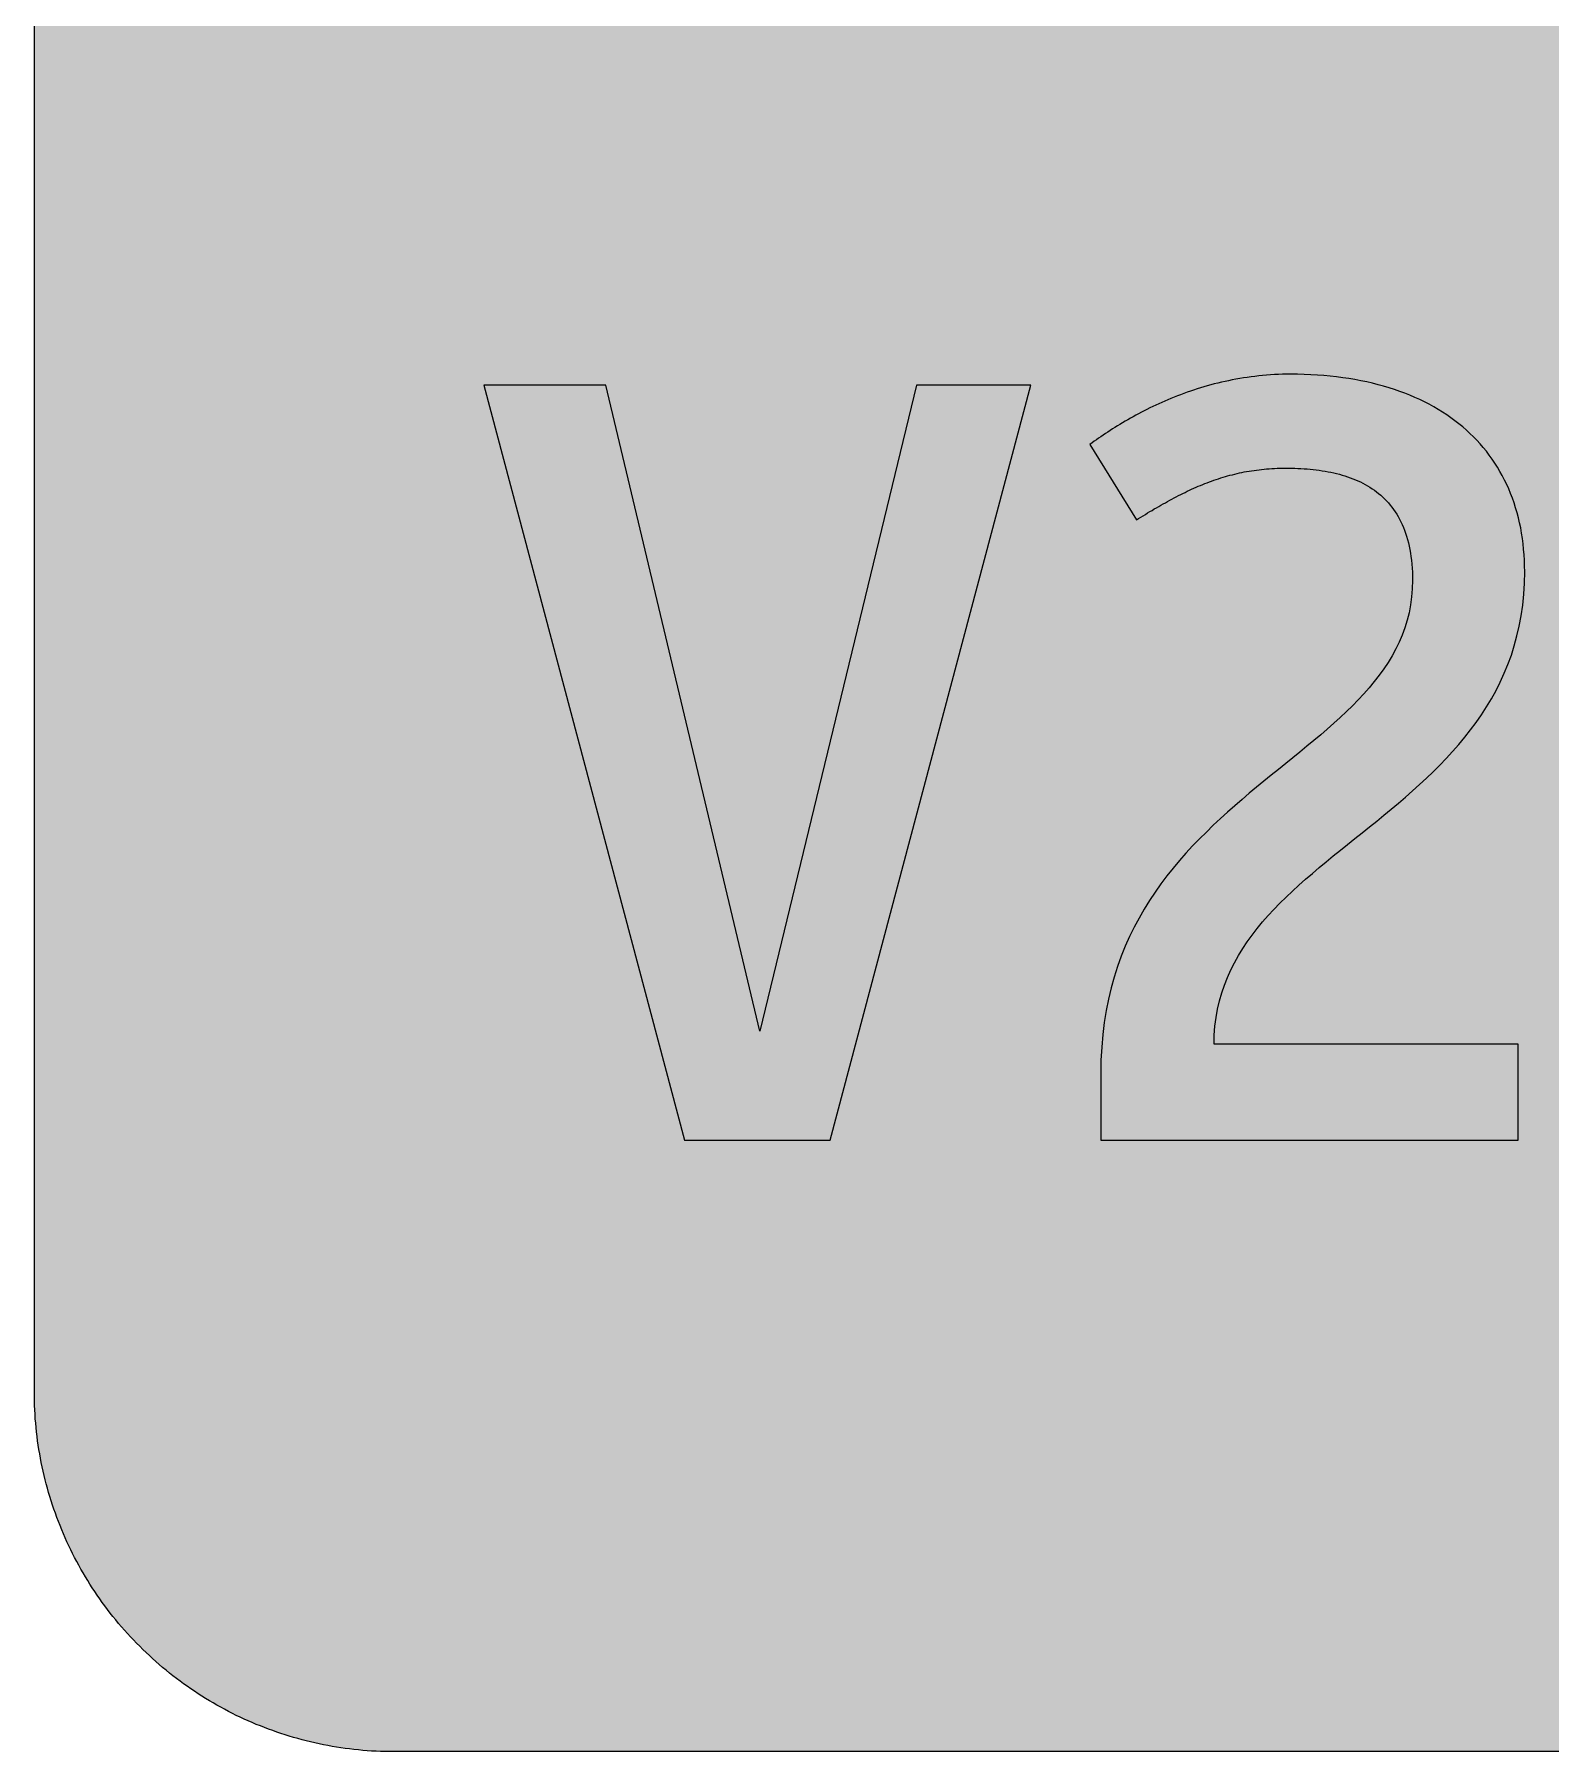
# Model space of a CAD drawing. Header units: millimetres. Extents: x 0 to 183, y 0 to 141.
# Drawn here: x 0.1 to 59.6, y 0.1 to 67.4 of the extents above; entities that cross this region are included whole.
import ezdxf

# ---------------------------------------------------------------- set-up
doc = ezdxf.new("R2010")
doc.units = ezdxf.units.MM

msp = doc.modelspace()

# ---------------------------------------------------------------- hatches: boundary and pattern name
for color, points in [(254, [(14.1633, 0.0536), (13.9878, 0.0533), (13.8125, 0.0559), (13.6373, 0.061), (13.462, 0.0686), (13.2893, 0.0787), (13.114, 0.0914), (12.9413, 0.1041), (12.7686, 0.1219), (12.5959, 0.1397), (12.4231, 0.16), (12.2504, 0.1829), (12.0777, 0.2057), (11.9075, 0.2337), (11.7373, 0.2616), (11.5672, 0.2921), (11.397, 0.3251), (11.2268, 0.3607), (11.0592, 0.3988), (10.8915, 0.4369), (10.7239, 0.4775), (10.5562, 0.5207), (10.3886, 0.5664), (10.2235, 0.6121), (10.0584, 0.6629), (9.8933, 0.7137), (9.7307, 0.7671), (9.5682, 0.8204), (9.4056, 0.8788), (9.2431, 0.9373), (9.083, 0.9982), (8.923, 1.0617), (8.763, 1.1252), (8.6055, 1.1938), (8.4455, 1.2624), (8.2906, 1.331), (8.1331, 1.4046), (7.9781, 1.4783), (7.8232, 1.5545), (7.6708, 1.6332), (7.5184, 1.7145), (7.366, 1.7958), (7.2161, 1.8796), (7.0663, 1.966), (6.919, 2.0523), (6.7716, 2.1438), (6.6243, 2.2352), (6.4795, 2.3266), (6.3348, 2.4232), (6.19, 2.5197), (6.0477, 2.6187), (5.908, 2.7178), (5.7683, 2.8194), (5.6286, 2.9235), (5.4915, 3.0302), (5.3543, 3.1369), (5.2197, 3.2461), (5.0851, 3.3579), (4.953, 3.4722), (4.8209, 3.5865), (4.6914, 3.7033), (4.5644, 3.8202), (4.4348, 3.9395), (4.3104, 4.0615), (4.1859, 4.1859), (4.0615, 4.3104), (3.9395, 4.4348), (3.8202, 4.5618), (3.7033, 4.6914), (3.5865, 4.8209), (3.4722, 4.953), (3.3579, 5.0851), (3.2487, 5.2197), (3.1369, 5.3543), (3.0302, 5.4915), (2.9235, 5.6286), (2.8194, 5.7683), (2.7178, 5.908), (2.6187, 6.0477), (2.5197, 6.19), (2.4232, 6.3348), (2.3266, 6.477), (2.2352, 6.6243), (2.1438, 6.7691), (2.0523, 6.919), (1.966, 7.0663), (1.8796, 7.2161), (1.7958, 7.366), (1.7145, 7.5184), (1.6332, 7.6708), (1.5545, 7.8232), (1.4783, 7.9781), (1.4046, 8.1331), (1.331, 8.2906), (1.2598, 8.4455), (1.1913, 8.603), (1.1252, 8.763), (1.0592, 8.923), (0.9982, 9.083), (0.9373, 9.2431), (0.8763, 9.4056), (0.8204, 9.5682), (0.7645, 9.7307), (0.7112, 9.8933), (0.6604, 10.0584), (0.6121, 10.2235), (0.5639, 10.3911), (0.5207, 10.5562), (0.4775, 10.7239), (0.4343, 10.8915), (0.3962, 11.0592), (0.3607, 11.2268), (0.3251, 11.397), (0.2921, 11.5672), (0.2616, 11.7373), (0.2311, 11.9075), (0.2057, 12.0802), (0.1803, 12.2504), (0.1575, 12.4231), (0.1372, 12.5959), (0.1194, 12.7686), (0.1041, 12.9413), (0.0889, 13.1166), (0.0787, 13.2893), (0.0686, 13.4645), (0.061, 13.6373), (0.0559, 13.8125), (0.0508, 13.9878), (0.0508, 14.163), (0.0522, 127.0536), (0.0508, 127.2286), (0.0559, 127.4039), (0.061, 127.5766), (0.0686, 127.7518), (0.0787, 127.9271), (0.0889, 128.0998), (0.1041, 128.2725), (0.1194, 128.4478), (0.1372, 128.6205), (0.1575, 128.7907), (0.1803, 128.9634), (0.2057, 129.1361), (0.2311, 129.3063), (0.2616, 129.4765), (0.2921, 129.6467), (0.3251, 129.8169), (0.3607, 129.987), (0.3962, 130.1547), (0.4343, 130.3249), (0.4775, 130.49), (0.5207, 130.6576), (0.5639, 130.8252), (0.6121, 130.9903), (0.6604, 131.1554), (0.7112, 131.3205), (0.7645, 131.4831), (0.8204, 131.6482), (0.8763, 131.8082), (0.9373, 131.9708), (0.9982, 132.1308), (1.0592, 132.2934), (1.1252, 132.4508), (1.1913, 132.6109), (1.2598, 132.7683), (1.331, 132.9258), (1.4046, 133.0808), (1.4783, 133.2357), (1.5545, 133.3906), (1.6332, 133.543), (1.7145, 133.6954), (1.7958, 133.8478), (1.8796, 133.9977), (1.966, 134.1476), (2.0523, 134.2974), (2.1438, 134.4447), (2.2352, 134.5895), (2.3266, 134.7368), (2.4232, 134.8791), (2.5197, 135.0239), (2.6187, 135.1661), (2.7178, 135.3058), (2.8194, 135.4455), (2.9235, 135.5852), (3.0302, 135.7224), (3.1369, 135.8595), (3.2487, 135.9941), (3.3579, 136.1288), (3.4722, 136.2608), (3.5865, 136.3929), (3.7033, 136.5225), (3.8202, 136.652), (3.9395, 136.779), (4.0615, 136.9035), (4.1859, 137.0305), (4.3104, 137.1524), (4.4348, 137.2743), (4.5644, 137.3937), (4.6914, 137.5131), (4.8209, 137.6274), (4.953, 137.7442), (5.0851, 137.856), (5.2197, 137.9677), (5.3543, 138.0769), (5.4915, 138.1836), (5.6286, 138.2903), (5.7683, 138.3944), (5.908, 138.496), (6.0477, 138.5976), (6.19, 138.6942), (6.3348, 138.7932), (6.4795, 138.8872), (6.6243, 138.9812), (6.7716, 139.0726), (6.919, 139.1615), (7.0663, 139.2479), (7.2161, 139.3342), (7.366, 139.4181), (7.5184, 139.5019), (7.6708, 139.5806), (7.8232, 139.6594), (7.9781, 139.7356), (8.1331, 139.8092), (8.2906, 139.8829), (8.4455, 139.954), (8.6055, 140.0226), (8.763, 140.0886), (8.923, 140.1547), (9.083, 140.2182), (9.2431, 140.2791), (9.4056, 140.3375), (9.5682, 140.3934), (9.7307, 140.4493), (9.8933, 140.5026), (10.0584, 140.5534), (10.2235, 140.6017), (10.3886, 140.65), (10.5562, 140.6957), (10.7239, 140.7389), (10.8915, 140.7795), (11.0592, 140.8176), (11.2268, 140.8557), (11.397, 140.8887), (11.5672, 140.9217), (11.7373, 140.9522), (11.9075, 140.9827), (12.0777, 141.0081), (12.2504, 141.0335), (12.4231, 141.0564), (12.5959, 141.0767), (12.7686, 141.0945), (12.9413, 141.1097), (13.114, 141.1249), (13.2893, 141.1376), (13.462, 141.1453), (13.6373, 141.1529), (13.8125, 141.158), (13.9878, 141.163), (14.163, 141.163), (169.3855, 141.1647), (169.5602, 141.163), (169.7355, 141.158), (169.9108, 141.1529), (170.0835, 141.1453), (170.2587, 141.1376), (170.4315, 141.1249), (170.6067, 141.1097), (170.7794, 141.0945), (170.9522, 141.0767), (171.1249, 141.0564), (171.2976, 141.0335), (171.4678, 141.0081), (171.6405, 140.9827), (171.8107, 140.9522), (171.9809, 140.9217), (172.151, 140.8887), (172.3187, 140.8557), (172.4889, 140.8176), (172.6565, 140.7795), (172.8241, 140.7389), (172.9918, 140.6957), (173.1569, 140.65), (173.3245, 140.6017), (173.4896, 140.5534), (173.6522, 140.5026), (173.8173, 140.4493), (173.9798, 140.3934), (174.1424, 140.3375), (174.305, 140.2791), (174.465, 140.2182), (174.625, 140.1547), (174.785, 140.0886), (174.9425, 140.0226), (175.1025, 139.954), (175.2575, 139.8829), (175.4149, 139.8092), (175.5699, 139.7356), (175.7248, 139.6594), (175.8772, 139.5806), (176.0296, 139.5019), (176.182, 139.4181), (176.3319, 139.3342), (176.4817, 139.2479), (176.6291, 139.1615), (176.7764, 139.0726), (176.9237, 138.9812), (177.0685, 138.8872), (177.2133, 138.7932), (177.358, 138.6942), (177.5003, 138.5976), (177.64, 138.496), (177.7797, 138.3944), (177.9194, 138.2903), (178.0565, 138.1836), (178.1937, 138.0769), (178.3283, 137.9677), (178.4629, 137.856), (178.595, 137.7442), (178.7271, 137.6274), (178.8566, 137.5131), (178.9836, 137.3937), (179.1132, 137.2743), (179.2376, 137.1524), (179.3621, 137.0305), (179.4866, 136.9035), (179.6085, 136.779), (179.7279, 136.652), (179.8447, 136.5225), (179.9615, 136.3929), (180.0758, 136.2608), (180.1901, 136.1288), (180.2994, 135.9941), (180.4111, 135.8595), (180.5178, 135.7224), (180.6245, 135.5852), (180.7261, 135.4455), (180.8302, 135.3058), (180.9293, 135.1661), (181.0283, 135.0239), (181.1249, 134.8791), (181.2214, 134.7368), (181.3128, 134.5895), (181.4043, 134.4447), (181.4957, 134.2974), (181.5821, 134.1476), (181.6684, 133.9977), (181.7522, 133.8478), (181.8335, 133.6954), (181.9148, 133.543), (181.991, 133.3906), (182.0697, 133.2357), (182.1434, 133.0808), (182.2145, 132.9258), (182.2856, 132.7683), (182.3542, 132.6109), (182.4228, 132.4508), (182.4863, 132.2934), (182.5498, 132.1308), (182.6108, 131.9708), (182.6692, 131.8082), (182.7276, 131.6482), (182.7809, 131.4831), (182.8343, 131.3205), (182.8851, 131.1554), (182.9359, 130.9903), (182.9816, 130.8252), (183.0273, 130.6576), (183.0705, 130.49), (183.1111, 130.3249), (183.1492, 130.1547), (183.1873, 129.987), (183.2229, 129.8169), (183.2559, 129.6467), (183.2864, 129.4765), (183.3143, 129.3063), (183.3397, 129.1361), (183.3651, 128.9634), (183.388, 128.7907), (183.4083, 128.6205), (183.4261, 128.4478), (183.4413, 128.2725), (183.4566, 128.0998), (183.4693, 127.9271), (183.4769, 127.7518), (183.4845, 127.5766), (183.4921, 127.4039), (183.4947, 127.2286), (183.4947, 127.0533), (183.4967, 14.1647), (183.4947, 13.9878), (183.4921, 13.8125), (183.4845, 13.6373), (183.4769, 13.4645), (183.4693, 13.2893), (183.4566, 13.1166), (183.4413, 12.9413), (183.4261, 12.7686), (183.4083, 12.5959), (183.388, 12.4231), (183.3651, 12.2504), (183.3397, 12.0802), (183.3143, 11.9075), (183.2864, 11.7373), (183.2559, 11.5672), (183.2229, 11.397), (183.1873, 11.2268), (183.1492, 11.0592), (183.1111, 10.8915), (183.0705, 10.7239), (183.0273, 10.5562), (182.9816, 10.3911), (182.9359, 10.2235), (182.8851, 10.0584), (182.8343, 9.8933), (182.7809, 9.7307), (182.7276, 9.5682), (182.6692, 9.4056), (182.6108, 9.2431), (182.5498, 9.083), (182.4863, 8.923), (182.4228, 8.763), (182.3542, 8.603), (182.2856, 8.4455), (182.2145, 8.2906), (182.1434, 8.1331), (182.0697, 7.9781), (181.991, 7.8232), (181.9148, 7.6708), (181.8335, 7.5184), (181.7522, 7.366), (181.6684, 7.2161), (181.5821, 7.0663), (181.4957, 6.919), (181.4043, 6.7691), (181.3128, 6.6243), (181.2214, 6.477), (181.1249, 6.3348), (181.0283, 6.19), (180.9293, 6.0477), (180.8302, 5.908), (180.7261, 5.7683), (180.6245, 5.6286), (180.5178, 5.4915), (180.4111, 5.3543), (180.2994, 5.2197), (180.1901, 5.0851), (180.0758, 4.953), (179.9615, 4.8209), (179.8447, 4.6914), (179.7279, 4.5618), (179.6085, 4.4348), (179.4866, 4.3104), (179.3621, 4.1859), (179.2376, 4.0615), (179.1132, 3.9395), (178.9836, 3.8202), (178.8566, 3.7033), (178.7271, 3.5865), (178.595, 3.4722), (178.4629, 3.3579), (178.3283, 3.2461), (178.1937, 3.1369), (178.0565, 3.0302), (177.9194, 2.9235), (177.7797, 2.8194), (177.64, 2.7178), (177.5003, 2.6187), (177.358, 2.5197), (177.2133, 2.4232), (177.0685, 2.3266), (176.9237, 2.2352), (176.7764, 2.1438), (176.6291, 2.0523), (176.4817, 1.966), (176.3319, 1.8796), (176.182, 1.7958), (176.0296, 1.7145), (175.8772, 1.6332), (175.7248, 1.5545), (175.5699, 1.4783), (175.4149, 1.4046), (175.2575, 1.331), (175.1025, 1.2624), (174.9425, 1.1938), (174.785, 1.1252), (174.625, 1.0617), (174.465, 0.9982), (174.305, 0.9373), (174.1424, 0.8788), (173.9798, 0.8204), (173.8173, 0.7671), (173.6522, 0.7137), (173.4896, 0.6629), (173.3245, 0.6121), (173.1569, 0.5664), (172.9918, 0.5207), (172.8241, 0.4775), (172.6565, 0.4369), (172.4889, 0.3988), (172.3187, 0.3607), (172.151, 0.3251), (171.9809, 0.2921), (171.8107, 0.2616), (171.6405, 0.2337), (171.4678, 0.2057), (171.2976, 0.1829), (171.1249, 0.16), (170.9522, 0.1397), (170.7794, 0.1219), (170.6067, 0.1041), (170.4315, 0.0914), (170.2587, 0.0787), (170.0835, 0.0686), (169.9108, 0.061), (169.7355, 0.0559), (169.5602, 0.0533), (169.385, 0.0533)]), (59, [(49.1451, 50.4151), (49.2684, 50.4139), (49.3928, 50.4114), (49.5173, 50.4088), (49.6392, 50.4038), (49.7611, 50.3987), (49.8831, 50.3911), (50.005, 50.3809), (50.1244, 50.3707), (50.2437, 50.358), (50.3606, 50.3453), (50.48, 50.3301), (50.5943, 50.3123), (50.7111, 50.2945), (50.8254, 50.2717), (50.9372, 50.2514), (51.0489, 50.226), (51.1607, 50.2006), (51.2699, 50.1726), (51.3791, 50.1421), (51.4858, 50.1091), (51.5899, 50.0736), (51.6941, 50.038), (51.7957, 49.9999), (51.8973, 49.9593), (51.9963, 49.9161), (52.0929, 49.8704), (52.1894, 49.8221), (52.2834, 49.7713), (52.3748, 49.7205), (52.4662, 49.6646), (52.5551, 49.6062), (52.6415, 49.5452), (52.7279, 49.4843), (52.8091, 49.4182), (52.8904, 49.3497), (52.9692, 49.2785), (53.0454, 49.2049), (53.119, 49.1287), (53.1927, 49.0499), (53.2613, 48.9661), (53.3298, 48.8823), (53.3959, 48.7934), (53.4568, 48.702), (53.5178, 48.608), (53.5762, 48.5115), (53.6321, 48.4099), (53.6829, 48.3057), (53.7337, 48.199), (53.782, 48.0898), (53.8251, 47.9755), (53.8683, 47.8587), (53.9064, 47.7393), (53.942, 47.6148), (53.9775, 47.4878), (54.0055, 47.3558), (54.0334, 47.2211), (54.0588, 47.084), (54.0791, 46.9417), (54.0969, 46.797), (54.1122, 46.6471), (54.1249, 46.4947), (54.1325, 46.3372), (54.1376, 46.1747), (54.1401, 46.0121), (54.1299, 45.6794), (54.1045, 45.3593), (54.0614, 45.0444), (54.0029, 44.7396), (53.9267, 44.4424), (53.8378, 44.1503), (53.7312, 43.8658), (53.6143, 43.5889), (53.4822, 43.3197), (53.3375, 43.053), (53.18, 42.7939), (53.0098, 42.5374), (52.8295, 42.2885), (52.639, 42.0421), (52.4383, 41.7982), (52.2275, 41.5595), (52.009, 41.3233), (51.7804, 41.0896), (51.5442, 40.861), (51.3004, 40.6298), (51.0515, 40.4038), (50.7949, 40.1777), (50.5358, 39.9517), (50.2691, 39.7256), (49.9974, 39.5021), (49.723, 39.276), (49.4436, 39.05), (49.1642, 38.8214), (48.8798, 38.5928), (48.5953, 38.3616), (48.3083, 38.1305), (48.0212, 37.8943), (47.7342, 37.6555), (47.4497, 37.4142), (47.1653, 37.1678), (46.8808, 36.9164), (46.5988, 36.6624), (46.322, 36.4033), (46.0477, 36.1366), (45.7759, 35.8673), (45.5092, 35.5905), (45.2476, 35.306), (44.991, 35.0164), (44.7421, 34.7193), (44.4983, 34.4145), (44.2646, 34.102), (44.036, 33.7795), (43.8175, 33.4493), (43.6067, 33.1114), (43.4061, 32.7609), (43.213, 32.4028), (43.0327, 32.0345), (42.865, 31.6535), (42.7076, 31.2649), (42.5628, 30.861), (42.4307, 30.447), (42.3113, 30.0228), (42.2072, 29.5834), (42.1183, 29.1313), (42.0421, 28.6664), (41.9837, 28.1864), (41.9405, 27.6936), (41.9125, 27.1882), (41.9049, 26.6649), (41.9061, 24.0425), (58.2895, 24.0425), (58.2895, 27.8098), (46.3518, 27.8098), (46.3601, 28.1661), (46.3855, 28.5166), (46.4287, 28.8544), (46.4871, 29.1871), (46.5633, 29.5097), (46.6522, 29.8247), (46.7563, 30.1295), (46.8732, 30.4292), (47.0052, 30.7238), (47.15, 31.0083), (47.3075, 31.2877), (47.4751, 31.562), (47.6555, 31.8313), (47.846, 32.0929), (48.0466, 32.352), (48.2549, 32.606), (48.4734, 32.8549), (48.702, 33.0987), (48.9356, 33.3426), (49.1769, 33.5813), (49.4259, 33.8176), (49.6824, 34.0512), (49.9415, 34.2824), (50.2082, 34.5135), (50.4774, 34.7421), (50.7517, 34.9682), (51.0286, 35.1968), (51.308, 35.4228), (51.5925, 35.6489), (51.8744, 35.8775), (52.1614, 36.1036), (52.4459, 36.3347), (52.7329, 36.5633), (53.0174, 36.797), (53.3019, 37.0307), (53.5838, 37.2669), (53.8632, 37.5082), (54.1401, 37.7495), (54.4144, 37.9984), (54.6837, 38.2473), (54.9504, 38.5013), (55.2094, 38.7629), (55.466, 39.0271), (55.7149, 39.2963), (55.9562, 39.5707), (56.1924, 39.8526), (56.4185, 40.1396), (56.6369, 40.4343), (56.8477, 40.7365), (57.0459, 41.0464), (57.2364, 41.3639), (57.4167, 41.6865), (57.5843, 42.0218), (57.7418, 42.3647), (57.8866, 42.7152), (58.0187, 43.0759), (58.1355, 43.4467), (58.2397, 43.8277), (58.3311, 44.2189), (58.4048, 44.6227), (58.4632, 45.0367), (58.5064, 45.4635), (58.5318, 45.9003), (58.5419, 46.3499), (58.5394, 46.576), (58.5318, 46.797), (58.5191, 47.0154), (58.5013, 47.2313), (58.4784, 47.4472), (58.453, 47.6555), (58.42, 47.8638), (58.3844, 48.0695), (58.3413, 48.2702), (58.2955, 48.4683), (58.2447, 48.6639), (58.1863, 48.8569), (58.1279, 49.0474), (58.0619, 49.2328), (57.9907, 49.4157), (57.9171, 49.596), (57.8358, 49.7738), (57.752, 49.9466), (57.6631, 50.1193), (57.5716, 50.2844), (57.4726, 50.4495), (57.371, 50.6095), (57.2643, 50.767), (57.1525, 50.9219), (57.0382, 51.0743), (56.9189, 51.2216), (56.7944, 51.3639), (56.6649, 51.5061), (56.5328, 51.6433), (56.3956, 51.7754), (56.2534, 51.9074), (56.1086, 52.0344), (55.9587, 52.1564), (55.8038, 52.2757), (55.6463, 52.3926), (55.4838, 52.5043), (55.3161, 52.6136), (55.1459, 52.7202), (54.9707, 52.8218), (54.7929, 52.9184), (54.61, 53.0123), (54.422, 53.1038), (54.2315, 53.1901), (54.0385, 53.274), (53.8378, 53.3527), (53.6372, 53.4264), (53.4314, 53.4975), (53.2206, 53.5661), (53.0073, 53.6296), (52.7888, 53.688), (52.5678, 53.7439), (52.3418, 53.7972), (52.1132, 53.8429), (51.8795, 53.8886), (51.6433, 53.9267), (51.4045, 53.9623), (51.1607, 53.9928), (50.9118, 54.0207), (50.6628, 54.0436), (50.4088, 54.0639), (50.1498, 54.0791), (49.8881, 54.0893), (49.624, 54.0944), (49.3547, 54.0969), (49.1947, 54.0969), (49.0372, 54.0944), (48.8772, 54.0868), (48.7223, 54.0817), (48.5648, 54.0715), (48.4099, 54.0588), (48.2575, 54.0461), (48.1051, 54.0309), (47.9527, 54.0156), (47.8028, 53.9953), (47.6529, 53.975), (47.5056, 53.9521), (47.3583, 53.9293), (47.211, 53.9013), (47.0662, 53.8759), (46.924, 53.8455), (46.7817, 53.815), (46.6395, 53.7845), (46.4998, 53.7489), (46.3601, 53.7159), (46.2229, 53.6778), (46.0858, 53.6423), (45.9511, 53.6016), (45.8165, 53.561), (45.6819, 53.5203), (45.5498, 53.4772), (45.4203, 53.434), (45.2907, 53.3883), (45.1612, 53.3425), (45.0342, 53.2943), (44.9097, 53.246), (44.7853, 53.1978), (44.6608, 53.147), (44.5389, 53.0962), (44.417, 53.0454), (44.2976, 52.992), (44.1808, 52.9387), (44.0639, 52.8853), (43.9471, 52.8295), (43.8328, 52.7736), (43.7185, 52.7177), (43.6067, 52.6618), (43.4975, 52.6034), (43.3857, 52.5475), (43.2791, 52.4891), (43.1724, 52.4307), (43.0657, 52.3723), (42.9616, 52.3113), (42.86, 52.2529), (42.7584, 52.1919), (42.6593, 52.131), (42.5602, 52.0725), (42.4612, 52.0116), (42.3672, 51.9506), (42.2707, 51.8897), (42.1792, 51.8287), (42.0853, 51.7677), (41.9964, 51.7068), (41.9075, 51.6458), (41.8186, 51.5849), (41.7322, 51.5264), (41.6484, 51.4655), (41.5646, 51.4045), (41.4807, 51.3461), (43.3035, 48.3842), (43.3908, 48.4378), (43.4797, 48.4937), (43.5686, 48.547), (43.6575, 48.6004), (43.7439, 48.6537), (43.8328, 48.707), (43.9191, 48.7578), (44.0055, 48.8112), (44.0919, 48.862), (44.1808, 48.9128), (44.2671, 48.961), (44.3535, 49.0093), (44.4398, 49.0576), (44.5262, 49.1058), (44.61, 49.1541), (44.6964, 49.1998), (44.7827, 49.2455), (44.8691, 49.2912), (44.9555, 49.3344), (45.0418, 49.3801), (45.1256, 49.4208), (45.212, 49.464), (45.2984, 49.5046), (45.3847, 49.5452), (45.4711, 49.5859), (45.5574, 49.6265), (45.6438, 49.6646), (45.7302, 49.7002), (45.8191, 49.7383), (45.9054, 49.7738), (45.9918, 49.8094), (46.0807, 49.8424), (46.167, 49.8754), (46.2559, 49.9085), (46.3448, 49.9389), (46.4337, 49.9694), (46.5226, 49.9999), (46.6141, 50.0278), (46.703, 50.0558), (46.7944, 50.0837), (46.8833, 50.1091), (46.9748, 50.1345), (47.0687, 50.1574), (47.1602, 50.1802), (47.2542, 50.2031), (47.3456, 50.2234), (47.4396, 50.2437), (47.5361, 50.2641), (47.6301, 50.2818), (47.7266, 50.2971), (47.8231, 50.3123), (47.9196, 50.3276), (48.0162, 50.3403), (48.1152, 50.353), (48.2143, 50.3657), (48.3159, 50.3758), (48.4149, 50.3834), (48.5165, 50.3911), (48.6207, 50.3987), (48.7223, 50.4038), (48.8264, 50.4088), (48.9306, 50.4114), (49.0372, 50.4139), (49.1439, 50.4139)]), (59, [(28.5295, 28.3171), (22.4758, 53.6758), (17.6911, 53.6758), (25.5655, 24.0425), (31.2815, 24.0425), (39.1555, 53.6758), (34.6675, 53.6758)])]:
    msp.add_hatch(color=color).paths.add_polyline_path(points)
h = msp.add_hatch(color=59)
h.paths.add_polyline_path([(14.1633, 3.5814), (13.8887, 3.5839), (13.6169, 3.5941), (13.3477, 3.6119), (13.081, 3.6347), (12.8143, 3.6652), (12.5501, 3.7008), (12.2885, 3.7465), (12.0294, 3.7948), (11.7729, 3.8506), (11.5164, 3.9141), (11.2649, 3.9827), (11.016, 4.0564), (10.7671, 4.1351), (10.5232, 4.2215), (10.2819, 4.3129), (10.0432, 4.412), (9.8069, 4.5161), (9.5733, 4.6228), (9.3447, 4.7371), (9.1186, 4.8565), (8.8951, 4.9809), (8.6741, 5.113), (8.4582, 5.2476), (8.2448, 5.3873), (8.0366, 5.5321), (7.8308, 5.682), (7.6276, 5.8369), (7.4295, 5.9969), (7.2365, 6.1595), (7.046, 6.3297), (6.8605, 6.5024), (6.6777, 6.6802), (6.5024, 6.8605), (6.3271, 7.046), (6.1595, 7.2365), (5.9969, 7.432), (5.8369, 7.6302), (5.682, 7.8308), (5.5321, 8.0366), (5.3873, 8.2448), (5.2451, 8.4582), (5.1105, 8.6741), (4.9809, 8.8951), (4.8565, 9.1186), (4.7371, 9.3447), (4.6228, 9.5758), (4.5136, 9.8069), (4.4094, 10.0432), (4.3129, 10.2819), (4.2215, 10.5232), (4.1351, 10.7696), (4.0538, 11.016), (3.9802, 11.2649), (3.9116, 11.5189), (3.8506, 11.7729), (3.7948, 12.0294), (3.744, 12.2911), (3.7008, 12.5527), (3.6627, 12.8143), (3.6322, 13.081), (3.6093, 13.3502), (3.5916, 13.6195), (3.5814, 13.8913), (3.5789, 14.163), (3.58, 127.0536), (3.5814, 127.3251), (3.5916, 127.5969), (3.6093, 127.8661), (3.6322, 128.1354), (3.6627, 128.3995), (3.7008, 128.6637), (3.744, 128.9253), (3.7948, 129.1844), (3.8506, 129.4409), (3.9116, 129.6975), (3.9802, 129.9489), (4.0538, 130.2004), (4.1351, 130.4468), (4.2215, 130.6906), (4.3129, 130.9319), (4.4094, 131.1707), (4.5136, 131.4069), (4.6228, 131.6406), (4.7371, 131.8692), (4.8565, 132.0978), (4.9809, 132.3188), (5.1105, 132.5397), (5.2451, 132.7556), (5.3873, 132.969), (5.5321, 133.1773), (5.682, 133.383), (5.8369, 133.5862), (5.9969, 133.7843), (6.1595, 133.9774), (6.3271, 134.1679), (6.5024, 134.3533), (6.6777, 134.5362), (6.8605, 134.714), (7.046, 134.8867), (7.2365, 135.0543), (7.4295, 135.2194), (7.6276, 135.3769), (7.8308, 135.5319), (8.0366, 135.6817), (8.2448, 135.829), (8.4582, 135.9687), (8.6741, 136.1034), (8.8951, 136.2329), (9.1186, 136.3574), (9.3447, 136.4767), (9.5733, 136.591), (9.8069, 136.7003), (10.0432, 136.8044), (10.2819, 136.9009), (10.5232, 136.9924), (10.7671, 137.0787), (11.016, 137.16), (11.2649, 137.2337), (11.5164, 137.3022), (11.7729, 137.3657), (12.0294, 137.4216), (12.2885, 137.4699), (12.5501, 137.5131), (12.8143, 137.5512), (13.081, 137.5816), (13.3477, 137.6045), (13.6169, 137.6223), (13.8887, 137.6324), (14.163, 137.635), (169.3855, 137.637), (169.6568, 137.6324), (169.9285, 137.6223), (170.1978, 137.6045), (170.467, 137.5816), (170.7312, 137.5512), (170.9953, 137.5131), (171.257, 137.4699), (171.5186, 137.4216), (171.7751, 137.3657), (172.0291, 137.3022), (172.2831, 137.2337), (172.532, 137.16), (172.7784, 137.0787), (173.0223, 136.9924), (173.2661, 136.9009), (173.5049, 136.8044), (173.7411, 136.7003), (173.9722, 136.591), (174.2034, 136.4767), (174.4294, 136.3574), (174.6529, 136.2329), (174.8714, 136.1034), (175.0898, 135.9687), (175.3006, 135.829), (175.5115, 135.6817), (175.7172, 135.5319), (175.9179, 135.3769), (176.116, 135.2194), (176.3116, 135.0543), (176.4995, 134.8867), (176.6875, 134.714), (176.8678, 134.5362), (177.0456, 134.3533), (177.2183, 134.1679), (177.386, 133.9774), (177.5511, 133.7843), (177.7111, 133.5862), (177.866, 133.383), (178.0159, 133.1773), (178.1607, 132.969), (178.3004, 132.7556), (178.435, 132.5397), (178.5645, 132.3188), (178.6915, 132.0978), (178.8109, 131.8692), (178.9252, 131.6406), (179.0319, 131.4069), (179.136, 131.1707), (179.2326, 130.9319), (179.3265, 130.6906), (179.4104, 130.4468), (179.4916, 130.2004), (179.5653, 129.9489), (179.6339, 129.6975), (179.6974, 129.4409), (179.7533, 129.1844), (179.8015, 128.9253), (179.8447, 128.6637), (179.8828, 128.3995), (179.9133, 128.1354), (179.9361, 127.8661), (179.9539, 127.5969), (179.9641, 127.3251), (179.9666, 127.0533), (179.9689, 14.1647), (179.9641, 13.8913), (179.9539, 13.6195), (179.9361, 13.3502), (179.9133, 13.081), (179.8828, 12.8143), (179.8447, 12.5527), (179.8015, 12.2911), (179.7533, 12.0294), (179.6974, 11.7729), (179.6339, 11.5189), (179.5653, 11.2649), (179.4916, 11.016), (179.4104, 10.7696), (179.3265, 10.5232), (179.2326, 10.2819), (179.136, 10.0432), (179.0319, 9.8069), (178.9252, 9.5758), (178.8109, 9.3447), (178.6915, 9.1186), (178.5645, 8.8951), (178.435, 8.6741), (178.3004, 8.4582), (178.1607, 8.2448), (178.0159, 8.0366), (177.866, 7.8308), (177.7111, 7.6302), (177.5511, 7.432), (177.386, 7.2365), (177.2183, 7.046), (177.0456, 6.8605), (176.8678, 6.6802), (176.6875, 6.5024), (176.4995, 6.3297), (176.3116, 6.1595), (176.116, 5.9969), (175.9179, 5.8369), (175.7172, 5.682), (175.5115, 5.5321), (175.3006, 5.3873), (175.0898, 5.2476), (174.8714, 5.113), (174.6529, 4.9809), (174.4294, 4.8565), (174.2034, 4.7371), (173.9722, 4.6228), (173.7411, 4.5161), (173.5049, 4.412), (173.2661, 4.3129), (173.0223, 4.2215), (172.7784, 4.1351), (172.532, 4.0564), (172.2831, 3.9827), (172.0291, 3.9141), (171.7751, 3.8506), (171.5186, 3.7948), (171.257, 3.7465), (170.9953, 3.7008), (170.7312, 3.6652), (170.467, 3.6347), (170.1978, 3.6119), (169.9285, 3.5941), (169.6568, 3.5839), (169.385, 3.5789)])
h.paths.add_polyline_path([(14.1633, 8.8731), (14.0259, 8.8748), (13.8887, 8.8798), (13.7541, 8.8875), (13.622, 8.9002), (13.4874, 8.9154), (13.3553, 8.9332), (13.2258, 8.9535), (13.0962, 8.9789), (12.9667, 9.0068), (12.8397, 9.0373), (12.7127, 9.0729), (12.5882, 9.1084), (12.4663, 9.1491), (12.3419, 9.1923), (12.2225, 9.238), (12.1031, 9.2888), (11.9837, 9.3396), (11.8694, 9.3929), (11.7526, 9.4513), (11.6408, 9.5098), (11.5291, 9.5733), (11.4198, 9.6368), (11.3106, 9.7053), (11.2039, 9.7765), (11.0998, 9.8476), (10.9957, 9.9238), (10.8966, 10), (10.7975, 10.0787), (10.6985, 10.1625), (10.6045, 10.2464), (10.5105, 10.3327), (10.4216, 10.4216), (10.3327, 10.5131), (10.2464, 10.6045), (10.16, 10.701), (10.0787, 10.7975), (10, 10.8966), (9.9212, 10.9982), (9.8476, 11.0998), (9.7739, 11.2039), (9.7053, 11.3106), (9.6368, 11.4198), (9.5707, 11.5291), (9.5098, 11.6408), (9.4488, 11.7551), (9.3929, 11.8694), (9.337, 11.9863), (9.2862, 12.1031), (9.238, 12.2225), (9.1923, 12.3444), (9.1491, 12.4663), (9.1084, 12.5908), (9.0703, 12.7152), (9.0373, 12.8397), (9.0068, 12.9692), (8.9789, 13.0962), (8.9535, 13.2258), (8.9306, 13.3579), (8.9129, 13.4899), (8.8976, 13.622), (8.8849, 13.7566), (8.8773, 13.8913), (8.8722, 14.0259), (8.8697, 14.163), (8.8717, 127.0536), (8.8722, 127.188), (8.8773, 127.3251), (8.8849, 127.4597), (8.8976, 127.5944), (8.9129, 127.7264), (8.9306, 127.8585), (8.9535, 127.9881), (8.9789, 128.1176), (9.0068, 128.2471), (9.0373, 128.3741), (9.0703, 128.5011), (9.1084, 128.6256), (9.1491, 128.7501), (9.1923, 128.872), (9.238, 128.9914), (9.2862, 129.1107), (9.337, 129.2301), (9.3929, 129.347), (9.4488, 129.4613), (9.5098, 129.573), (9.5707, 129.6848), (9.6368, 129.7965), (9.7053, 129.9032), (9.7739, 130.0099), (9.8476, 130.114), (9.9212, 130.2182), (10, 130.3198), (10.0787, 130.4188), (10.16, 130.5154), (10.2464, 130.6093), (10.3327, 130.7033), (10.4216, 130.7948), (10.5105, 130.8837), (10.6045, 130.97), (10.6985, 131.0538), (10.7975, 131.1351), (10.8966, 131.2139), (10.9957, 131.2926), (11.0998, 131.3663), (11.2039, 131.4399), (11.3106, 131.511), (11.4198, 131.5771), (11.5291, 131.6431), (11.6408, 131.7041), (11.7526, 131.765), (11.8694, 131.8209), (11.9837, 131.8768), (12.1031, 131.9276), (12.2225, 131.9759), (12.3419, 132.0216), (12.4663, 132.0648), (12.5882, 132.1054), (12.7127, 132.1435), (12.8397, 132.1765), (12.9667, 132.2095), (13.0962, 132.2375), (13.2258, 132.2603), (13.3553, 132.2832), (13.4874, 132.301), (13.622, 132.3162), (13.7541, 132.3289), (13.8887, 132.3365), (14.0259, 132.3416), (14.163, 132.3442), (169.3855, 132.3453), (169.5221, 132.3416), (169.6568, 132.3365), (169.7914, 132.3289), (169.926, 132.3162), (170.0581, 132.301), (170.1902, 132.2832), (170.3222, 132.2603), (170.4518, 132.2375), (170.5788, 132.2095), (170.7058, 132.1765), (170.8328, 132.1435), (170.9572, 132.1054), (171.0817, 132.0648), (171.2036, 132.0216), (171.3255, 131.9759), (171.4449, 131.9276), (171.5618, 131.8768), (171.6786, 131.8209), (171.7929, 131.765), (171.9072, 131.7041), (172.019, 131.6431), (172.1282, 131.5771), (172.2374, 131.511), (172.3441, 131.4399), (172.4482, 131.3663), (172.5498, 131.2926), (172.6514, 131.2139), (172.7505, 131.1351), (172.847, 131.0538), (172.9435, 130.97), (173.035, 130.8837), (173.1264, 130.7948), (173.2153, 130.7033), (173.3017, 130.6093), (173.3855, 130.5154), (173.4668, 130.4188), (173.548, 130.3198), (173.6242, 130.2182), (173.7004, 130.114), (173.7716, 130.0099), (173.8427, 129.9032), (173.9113, 129.7965), (173.9748, 129.6848), (174.0383, 129.573), (174.0967, 129.4613), (174.1551, 129.347), (174.2084, 129.2301), (174.2592, 129.1107), (174.31, 128.9914), (174.3558, 128.872), (174.3989, 128.7501), (174.437, 128.6256), (174.4751, 128.5011), (174.5082, 128.3741), (174.5412, 128.2471), (174.5691, 128.1176), (174.5945, 127.9881), (174.6148, 127.8585), (174.6326, 127.7264), (174.6479, 127.5944), (174.6606, 127.4597), (174.6682, 127.3251), (174.6733, 127.188), (174.6758, 127.0533), (174.6772, 14.1647), (174.6733, 14.0259), (174.6682, 13.8913), (174.6606, 13.7566), (174.6479, 13.622), (174.6326, 13.4899), (174.6148, 13.3579), (174.5945, 13.2258), (174.5691, 13.0962), (174.5412, 12.9692), (174.5082, 12.8397), (174.4751, 12.7152), (174.437, 12.5908), (174.3989, 12.4663), (174.3558, 12.3444), (174.31, 12.2225), (174.2592, 12.1031), (174.2084, 11.9863), (174.1551, 11.8694), (174.0967, 11.7551), (174.0383, 11.6408), (173.9748, 11.5291), (173.9113, 11.4198), (173.8427, 11.3106), (173.7716, 11.2039), (173.7004, 11.0998), (173.6242, 10.9982), (173.548, 10.8966), (173.4668, 10.7975), (173.3855, 10.701), (173.3017, 10.6045), (173.2153, 10.5131), (173.1264, 10.4216), (173.035, 10.3327), (172.9435, 10.2464), (172.847, 10.1625), (172.7505, 10.0787), (172.6514, 10), (172.5498, 9.9238), (172.4482, 9.8476), (172.3441, 9.7765), (172.2374, 9.7053), (172.1282, 9.6368), (172.019, 9.5733), (171.9072, 9.5098), (171.7929, 9.4513), (171.6786, 9.3929), (171.5618, 9.3396), (171.4449, 9.2888), (171.3255, 9.238), (171.2036, 9.1923), (171.0817, 9.1491), (170.9572, 9.1084), (170.8328, 9.0729), (170.7058, 9.0373), (170.5788, 9.0068), (170.4518, 8.9789), (170.3222, 8.9535), (170.1902, 8.9332), (170.0581, 8.9154), (169.926, 8.9002), (169.7914, 8.8875), (169.6568, 8.8798), (169.5221, 8.8748), (169.385, 8.8722)], flags=16)

# ---------------------------------------------------------------- linework, layer by layer
at = {"color": 254}
for points in [[(14.1633, 0.0536), (13.9878, 0.0533), (13.8125, 0.0559), (13.6373, 0.061), (13.462, 0.0686), (13.2893, 0.0787), (13.114, 0.0914), (12.9413, 0.1041), (12.7686, 0.1219), (12.5959, 0.1397), (12.4231, 0.16), (12.2504, 0.1829), (12.0777, 0.2057), (11.9075, 0.2337), (11.7373, 0.2616), (11.5672, 0.2921), (11.397, 0.3251), (11.2268, 0.3607), (11.0592, 0.3988), (10.8915, 0.4369), (10.7239, 0.4775), (10.5562, 0.5207), (10.3886, 0.5664), (10.2235, 0.6121), (10.0584, 0.6629), (9.8933, 0.7137), (9.7307, 0.7671), (9.5682, 0.8204), (9.4056, 0.8788), (9.2431, 0.9373), (9.083, 0.9982), (8.923, 1.0617), (8.763, 1.1252), (8.6055, 1.1938), (8.4455, 1.2624), (8.2906, 1.331), (8.1331, 1.4046), (7.9781, 1.4783), (7.8232, 1.5545), (7.6708, 1.6332), (7.5184, 1.7145), (7.366, 1.7958), (7.2161, 1.8796), (7.0663, 1.966), (6.919, 2.0523), (6.7716, 2.1438), (6.6243, 2.2352), (6.4795, 2.3266), (6.3348, 2.4232), (6.19, 2.5197), (6.0477, 2.6187), (5.908, 2.7178), (5.7683, 2.8194), (5.6286, 2.9235), (5.4915, 3.0302), (5.3543, 3.1369), (5.2197, 3.2461), (5.0851, 3.3579), (4.953, 3.4722), (4.8209, 3.5865), (4.6914, 3.7033), (4.5644, 3.8202), (4.4348, 3.9395), (4.3104, 4.0615), (4.1859, 4.1859), (4.0615, 4.3104), (3.9395, 4.4348), (3.8202, 4.5618), (3.7033, 4.6914), (3.5865, 4.8209), (3.4722, 4.953), (3.3579, 5.0851), (3.2487, 5.2197), (3.1369, 5.3543), (3.0302, 5.4915), (2.9235, 5.6286), (2.8194, 5.7683), (2.7178, 5.908), (2.6187, 6.0477), (2.5197, 6.19), (2.4232, 6.3348), (2.3266, 6.477), (2.2352, 6.6243), (2.1438, 6.7691), (2.0523, 6.919), (1.966, 7.0663), (1.8796, 7.2161), (1.7958, 7.366), (1.7145, 7.5184), (1.6332, 7.6708), (1.5545, 7.8232), (1.4783, 7.9781), (1.4046, 8.1331), (1.331, 8.2906), (1.2598, 8.4455), (1.1913, 8.603), (1.1252, 8.763), (1.0592, 8.923), (0.9982, 9.083), (0.9373, 9.2431), (0.8763, 9.4056), (0.8204, 9.5682), (0.7645, 9.7307), (0.7112, 9.8933), (0.6604, 10.0584), (0.6121, 10.2235), (0.5639, 10.3911), (0.5207, 10.5562), (0.4775, 10.7239), (0.4343, 10.8915), (0.3962, 11.0592), (0.3607, 11.2268), (0.3251, 11.397), (0.2921, 11.5672), (0.2616, 11.7373), (0.2311, 11.9075), (0.2057, 12.0802), (0.1803, 12.2504), (0.1575, 12.4231), (0.1372, 12.5959), (0.1194, 12.7686), (0.1041, 12.9413), (0.0889, 13.1166), (0.0787, 13.2893), (0.0686, 13.4645), (0.061, 13.6373), (0.0559, 13.8125), (0.0508, 13.9878), (0.0508, 14.163), (0.0522, 127.0536)], [(169.385, 0.0533), (14.1633, 0.0536)]]:
    msp.add_lwpolyline(points, dxfattribs=at)
at = {"color": 59}
for points in [[(49.1451, 50.4151), (49.2684, 50.4139), (49.3928, 50.4114), (49.5173, 50.4088), (49.6392, 50.4038), (49.7611, 50.3987), (49.8831, 50.3911), (50.005, 50.3809), (50.1244, 50.3707), (50.2437, 50.358), (50.3606, 50.3453), (50.48, 50.3301), (50.5943, 50.3123), (50.7111, 50.2945), (50.8254, 50.2717), (50.9372, 50.2514), (51.0489, 50.226), (51.1607, 50.2006), (51.2699, 50.1726), (51.3791, 50.1421), (51.4858, 50.1091), (51.5899, 50.0736), (51.6941, 50.038), (51.7957, 49.9999), (51.8973, 49.9593), (51.9963, 49.9161), (52.0929, 49.8704), (52.1894, 49.8221), (52.2834, 49.7713), (52.3748, 49.7205), (52.4662, 49.6646), (52.5551, 49.6062), (52.6415, 49.5452), (52.7279, 49.4843), (52.8091, 49.4182), (52.8904, 49.3497), (52.9692, 49.2785), (53.0454, 49.2049), (53.119, 49.1287), (53.1927, 49.0499), (53.2613, 48.9661), (53.3298, 48.8823), (53.3959, 48.7934), (53.4568, 48.702), (53.5178, 48.608), (53.5762, 48.5115), (53.6321, 48.4099), (53.6829, 48.3057), (53.7337, 48.199), (53.782, 48.0898), (53.8251, 47.9755), (53.8683, 47.8587), (53.9064, 47.7393), (53.942, 47.6148), (53.9775, 47.4878), (54.0055, 47.3558), (54.0334, 47.2211), (54.0588, 47.084), (54.0791, 46.9417), (54.0969, 46.797), (54.1122, 46.6471), (54.1249, 46.4947), (54.1325, 46.3372), (54.1376, 46.1747), (54.1401, 46.0121), (54.1299, 45.6794), (54.1045, 45.3593), (54.0614, 45.0444), (54.0029, 44.7396), (53.9267, 44.4424), (53.8378, 44.1503), (53.7312, 43.8658), (53.6143, 43.5889), (53.4822, 43.3197), (53.3375, 43.053), (53.18, 42.7939), (53.0098, 42.5374), (52.8295, 42.2885), (52.639, 42.0421), (52.4383, 41.7982), (52.2275, 41.5595), (52.009, 41.3233), (51.7804, 41.0896), (51.5442, 40.861), (51.3004, 40.6298), (51.0515, 40.4038), (50.7949, 40.1777), (50.5358, 39.9517), (50.2691, 39.7256), (49.9974, 39.5021), (49.723, 39.276), (49.4436, 39.05), (49.1642, 38.8214), (48.8798, 38.5928), (48.5953, 38.3616), (48.3083, 38.1305), (48.0212, 37.8943), (47.7342, 37.6555), (47.4497, 37.4142), (47.1653, 37.1678), (46.8808, 36.9164), (46.5988, 36.6624), (46.322, 36.4033), (46.0477, 36.1366), (45.7759, 35.8673), (45.5092, 35.5905), (45.2476, 35.306), (44.991, 35.0164), (44.7421, 34.7193), (44.4983, 34.4145), (44.2646, 34.102), (44.036, 33.7795), (43.8175, 33.4493), (43.6067, 33.1114), (43.4061, 32.7609), (43.213, 32.4028), (43.0327, 32.0345), (42.865, 31.6535), (42.7076, 31.2649), (42.5628, 30.861), (42.4307, 30.447), (42.3113, 30.0228), (42.2072, 29.5834), (42.1183, 29.1313), (42.0421, 28.6664), (41.9837, 28.1864), (41.9405, 27.6936), (41.9125, 27.1882), (41.9049, 26.6649), (41.9061, 24.0425), (58.2895, 24.0425), (58.2895, 27.8098), (46.3518, 27.8098), (46.3601, 28.1661), (46.3855, 28.5166), (46.4287, 28.8544), (46.4871, 29.1871), (46.5633, 29.5097), (46.6522, 29.8247), (46.7563, 30.1295), (46.8732, 30.4292), (47.0052, 30.7238), (47.15, 31.0083), (47.3075, 31.2877), (47.4751, 31.562), (47.6555, 31.8313), (47.846, 32.0929), (48.0466, 32.352), (48.2549, 32.606), (48.4734, 32.8549), (48.702, 33.0987), (48.9356, 33.3426), (49.1769, 33.5813), (49.4259, 33.8176), (49.6824, 34.0512), (49.9415, 34.2824), (50.2082, 34.5135), (50.4774, 34.7421), (50.7517, 34.9682), (51.0286, 35.1968), (51.308, 35.4228), (51.5925, 35.6489), (51.8744, 35.8775), (52.1614, 36.1036), (52.4459, 36.3347), (52.7329, 36.5633), (53.0174, 36.797), (53.3019, 37.0307), (53.5838, 37.2669), (53.8632, 37.5082), (54.1401, 37.7495), (54.4144, 37.9984), (54.6837, 38.2473), (54.9504, 38.5013), (55.2094, 38.7629), (55.466, 39.0271), (55.7149, 39.2963), (55.9562, 39.5707), (56.1924, 39.8526), (56.4185, 40.1396), (56.6369, 40.4343), (56.8477, 40.7365), (57.0459, 41.0464), (57.2364, 41.3639), (57.4167, 41.6865), (57.5843, 42.0218), (57.7418, 42.3647), (57.8866, 42.7152), (58.0187, 43.0759), (58.1355, 43.4467), (58.2397, 43.8277), (58.3311, 44.2189), (58.4048, 44.6227), (58.4632, 45.0367), (58.5064, 45.4635), (58.5318, 45.9003), (58.5419, 46.3499), (58.5394, 46.576), (58.5318, 46.797), (58.5191, 47.0154), (58.5013, 47.2313), (58.4784, 47.4472), (58.453, 47.6555), (58.42, 47.8638), (58.3844, 48.0695), (58.3413, 48.2702), (58.2955, 48.4683), (58.2447, 48.6639), (58.1863, 48.8569), (58.1279, 49.0474), (58.0619, 49.2328), (57.9907, 49.4157), (57.9171, 49.596), (57.8358, 49.7738), (57.752, 49.9466), (57.6631, 50.1193), (57.5716, 50.2844), (57.4726, 50.4495), (57.371, 50.6095), (57.2643, 50.767), (57.1525, 50.9219), (57.0382, 51.0743), (56.9189, 51.2216), (56.7944, 51.3639), (56.6649, 51.5061), (56.5328, 51.6433), (56.3956, 51.7754), (56.2534, 51.9074), (56.1086, 52.0344), (55.9587, 52.1564), (55.8038, 52.2757), (55.6463, 52.3926), (55.4838, 52.5043), (55.3161, 52.6136), (55.1459, 52.7202), (54.9707, 52.8218), (54.7929, 52.9184), (54.61, 53.0123), (54.422, 53.1038), (54.2315, 53.1901), (54.0385, 53.274), (53.8378, 53.3527), (53.6372, 53.4264), (53.4314, 53.4975), (53.2206, 53.5661), (53.0073, 53.6296), (52.7888, 53.688), (52.5678, 53.7439), (52.3418, 53.7972), (52.1132, 53.8429), (51.8795, 53.8886), (51.6433, 53.9267), (51.4045, 53.9623), (51.1607, 53.9928), (50.9118, 54.0207), (50.6628, 54.0436), (50.4088, 54.0639), (50.1498, 54.0791), (49.8881, 54.0893), (49.624, 54.0944), (49.3547, 54.0969), (49.1947, 54.0969), (49.0372, 54.0944), (48.8772, 54.0868), (48.7223, 54.0817), (48.5648, 54.0715), (48.4099, 54.0588), (48.2575, 54.0461), (48.1051, 54.0309), (47.9527, 54.0156), (47.8028, 53.9953), (47.6529, 53.975), (47.5056, 53.9521), (47.3583, 53.9293), (47.211, 53.9013), (47.0662, 53.8759), (46.924, 53.8455), (46.7817, 53.815), (46.6395, 53.7845), (46.4998, 53.7489), (46.3601, 53.7159), (46.2229, 53.6778), (46.0858, 53.6423), (45.9511, 53.6016), (45.8165, 53.561), (45.6819, 53.5203), (45.5498, 53.4772), (45.4203, 53.434), (45.2907, 53.3883), (45.1612, 53.3425), (45.0342, 53.2943), (44.9097, 53.246), (44.7853, 53.1978), (44.6608, 53.147), (44.5389, 53.0962), (44.417, 53.0454), (44.2976, 52.992), (44.1808, 52.9387), (44.0639, 52.8853), (43.9471, 52.8295), (43.8328, 52.7736), (43.7185, 52.7177), (43.6067, 52.6618), (43.4975, 52.6034), (43.3857, 52.5475), (43.2791, 52.4891), (43.1724, 52.4307), (43.0657, 52.3723), (42.9616, 52.3113), (42.86, 52.2529), (42.7584, 52.1919), (42.6593, 52.131), (42.5602, 52.0725), (42.4612, 52.0116), (42.3672, 51.9506), (42.2707, 51.8897), (42.1792, 51.8287), (42.0853, 51.7677), (41.9964, 51.7068), (41.9075, 51.6458), (41.8186, 51.5849), (41.7322, 51.5264), (41.6484, 51.4655), (41.5646, 51.4045), (41.4807, 51.3461), (43.3035, 48.3842), (43.3908, 48.4378), (43.4797, 48.4937), (43.5686, 48.547), (43.6575, 48.6004), (43.7439, 48.6537), (43.8328, 48.707), (43.9191, 48.7578), (44.0055, 48.8112), (44.0919, 48.862), (44.1808, 48.9128), (44.2671, 48.961), (44.3535, 49.0093), (44.4398, 49.0576), (44.5262, 49.1058), (44.61, 49.1541), (44.6964, 49.1998), (44.7827, 49.2455), (44.8691, 49.2912), (44.9555, 49.3344), (45.0418, 49.3801), (45.1256, 49.4208), (45.212, 49.464), (45.2984, 49.5046), (45.3847, 49.5452), (45.4711, 49.5859), (45.5574, 49.6265), (45.6438, 49.6646), (45.7302, 49.7002), (45.8191, 49.7383), (45.9054, 49.7738), (45.9918, 49.8094), (46.0807, 49.8424), (46.167, 49.8754), (46.2559, 49.9085), (46.3448, 49.9389), (46.4337, 49.9694), (46.5226, 49.9999), (46.6141, 50.0278), (46.703, 50.0558), (46.7944, 50.0837), (46.8833, 50.1091), (46.9748, 50.1345), (47.0687, 50.1574), (47.1602, 50.1802), (47.2542, 50.2031), (47.3456, 50.2234), (47.4396, 50.2437), (47.5361, 50.2641), (47.6301, 50.2818), (47.7266, 50.2971), (47.8231, 50.3123), (47.9196, 50.3276), (48.0162, 50.3403), (48.1152, 50.353), (48.2143, 50.3657), (48.3159, 50.3758), (48.4149, 50.3834), (48.5165, 50.3911), (48.6207, 50.3987), (48.7223, 50.4038), (48.8264, 50.4088), (48.9306, 50.4114), (49.0372, 50.4139), (49.1439, 50.4139), (49.1451, 50.4151)], [(28.5295, 28.3171), (22.4758, 53.6758), (17.6911, 53.6758), (25.5655, 24.0425), (31.2815, 24.0425), (39.1555, 53.6758), (34.6675, 53.6758), (28.5295, 28.3171)]]:
    msp.add_lwpolyline(points, dxfattribs=at)

doc.saveas('drawing.dxf')
